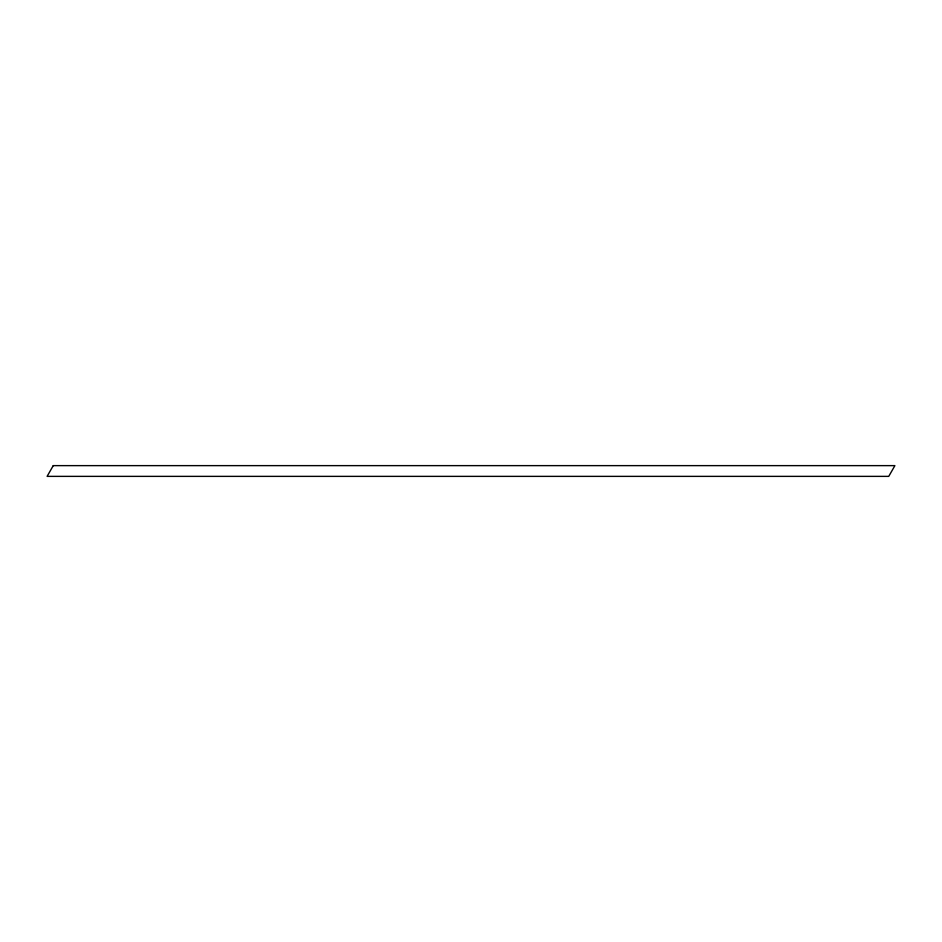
<?xml version="1.0" encoding="UTF-8"?>
<svg xmlns="http://www.w3.org/2000/svg" width="942" height="942" viewBox="0 0 942 942"><rect width="100%" height="100%" fill="white"/><g stroke="black" fill="none" stroke-linecap="round" stroke-linejoin="round"><path stroke-width="1.41" d="M53.258 465.631L47.1 476.369L888.742 476.369L894.9 465.631L53.258 465.631"/></g></svg>
